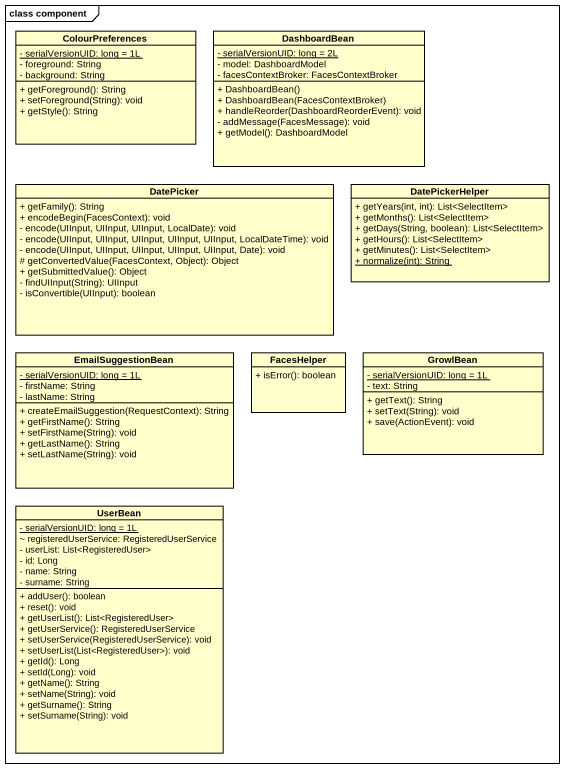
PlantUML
@startuml
mainframe class component
hide circle
hide empty members
skinparam classAttributeIconSize 0
class ColourPreferences {
  {static} - serialVersionUID: long = 1L
  - foreground: String
  - background: String
  + getForeground(): String
  + setForeground(String): void
  + getStyle(): String
}
class DashboardBean {
  {static} - serialVersionUID: long = 2L
  - model: DashboardModel
  - facesContextBroker: FacesContextBroker
  + DashboardBean()
  + DashboardBean(FacesContextBroker)
  + handleReorder(DashboardReorderEvent): void
  - addMessage(FacesMessage): void
  + getModel(): DashboardModel
}
class DatePicker {
  + getFamily(): String
  + encodeBegin(FacesContext): void
  - encode(UIInput, UIInput, UIInput, LocalDate): void
  - encode(UIInput, UIInput, UIInput, UIInput, UIInput, LocalDateTime): void
  - encode(UIInput, UIInput, UIInput, UIInput, UIInput, Date): void
  # getConvertedValue(FacesContext, Object): Object
  + getSubmittedValue(): Object
  - findUIInput(String): UIInput
  - isConvertible(UIInput): boolean
}
class DatePickerHelper {
  + getYears(int, int): List<SelectItem>
  + getMonths(): List<SelectItem>
  + getDays(String, boolean): List<SelectItem>
  + getHours(): List<SelectItem>
  + getMinutes(): List<SelectItem>
  {static} + normalize(int): String
}
class EmailSuggestionBean {
  {static} - serialVersionUID: long = 1L
  - firstName: String
  - lastName: String
  + createEmailSuggestion(RequestContext): String
  + getFirstName(): String
  + setFirstName(String): void
  + getLastName(): String
  + setLastName(String): void
}
class FacesHelper {
  + isError(): boolean
}
class GrowlBean {
  {static} - serialVersionUID: long = 1L
  - text: String
  + getText(): String
  + setText(String): void
  + save(ActionEvent): void
}
class UserBean {
  {static} - serialVersionUID: long = 1L
  ~ registeredUserService: RegisteredUserService
  - userList: List<RegisteredUser>
  - id: Long
  - name: String
  - surname: String
  + addUser(): boolean
  + reset(): void
  + getUserList(): List<RegisteredUser>
  + getUserService(): RegisteredUserService
  + setUserService(RegisteredUserService): void
  + setUserList(List<RegisteredUser>): void
  + getId(): Long
  + setId(Long): void
  + getName(): String
  + setName(String): void
  + getSurname(): String
  + setSurname(String): void
}
@enduml
